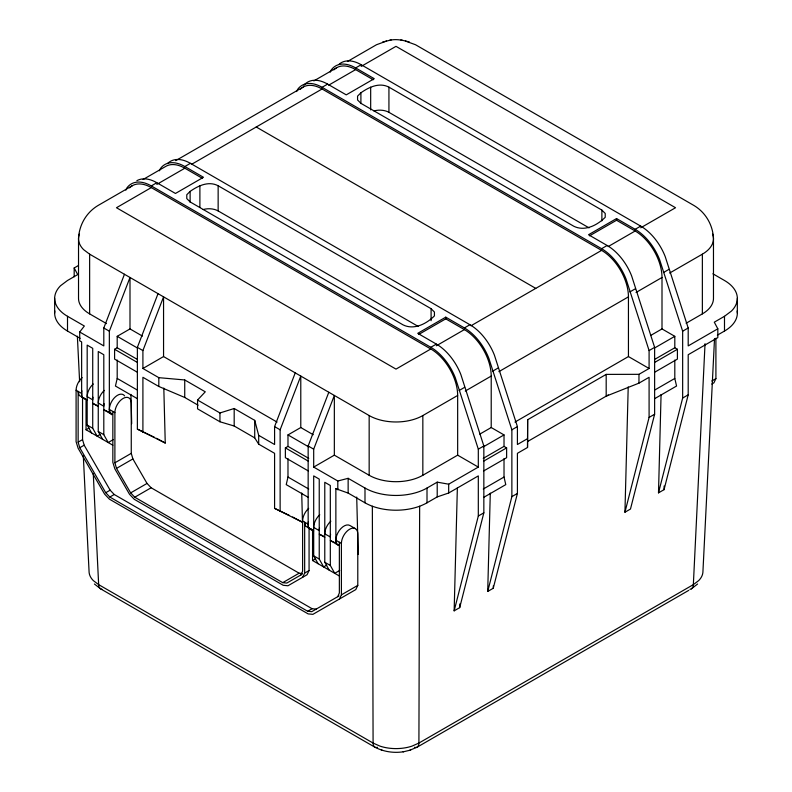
<?xml version="1.0" encoding="UTF-8"?>
<svg xmlns="http://www.w3.org/2000/svg" width="792" height="792" viewBox="0 0 792 792"><rect width="100%" height="100%" fill="white"/><g stroke="black" fill="none" stroke-linecap="round" stroke-linejoin="round"><path stroke-width="1.19" d="M419.651 506.256L418.909 743.064A9.138 4.92 63.1 0 1 414.434 747.321M490.288 493.149L487.714 591.466L493.258 588.258L517.414 493.436L517.414 453.321L527.531 447.48L527.64 419.74L606.187 374.388L638.966 374.329L649.093 368.488L649.093 350.579L626.106 279.17A40.006 23.097 60 0 0 601.603 248.688L322.077 87.308A40.006 23.097 60 0 0 297.574 89.496L296.644 91.565M527.531 447.48L527.64 419.74M487.714 591.466L511.87 496.643L511.87 429.799L488.882 358.39A40.006 23.097 60 0 0 464.379 327.918L445.757 317.166L417.74 333.343L436.362 344.094A40.006 23.097 60 0 1 460.865 374.576L483.843 445.975L483.843 512.82L459.697 607.642L454.153 610.84L457.36 487.981M459.697 607.642L459.786 603.949M493.258 588.258L493.327 585.803M712.909 273.804L724.492 280.487A43.857 25.324 0 0 1 731.462 311.048L724.492 316.295L714.285 322.186L717.819 328.809L717.819 337.62L688.198 354.717L688.198 394.842L664.043 489.664L658.498 492.862L682.654 398.039L682.654 331.195L659.667 259.796A40.006 23.097 60 0 0 635.164 229.314L616.542 218.562L588.525 234.739L607.147 245.49A40.006 23.097 60 0 1 631.65 275.972L654.628 347.371L654.628 414.216L630.481 509.038L624.938 512.236L628.214 386.922M658.498 492.862L661.072 394.555M664.043 489.664L664.142 485.971M705.038 343.708L693.346 584.625A9.138 5.603 56.6 0 1 689.911 589.327M714.523 338.63L702.94 571.398A31.977 18.463 0 0 1 698.653 580.625L693.346 584.625L418.909 743.064L411.988 746.133A31.977 18.463 0 0 1 380.012 746.133L373.091 743.064L98.654 584.625L93.347 580.625A31.977 18.463 0 0 1 89.06 571.398L83.299 455.628M117.196 360.043L117.196 378.447L115.444 386.031L137.244 398.614M287.981 458.647L287.981 477.041L286.229 484.625L308.029 497.208M454.153 610.84L478.309 516.018L478.309 475.903L448.678 493L437.214 496.911L427.007 502.801A43.857 25.324 0 0 1 364.993 502.801L348.143 493.079L335.867 488.694L335.867 543.718L339.115 545.272M624.938 512.236L649.093 417.414L649.093 377.299L638.966 383.14L606.187 396.158L606.187 374.388M78.408 265.528L74.181 267.973L77.715 274.596L67.508 280.487L60.538 285.734A43.857 25.324 0 0 0 67.508 316.295L84.348 326.017L79.705 331.997L103.801 345.906L103.801 327.997L124.453 274.27M112.593 414.493L109.346 412.939L109.346 331.195L129.997 277.477L129.997 328.928L117.196 336.323L117.196 347.777L136.917 359.162M163.815 388.09L165.251 443.035L137.372 429.115L137.372 347.371L158.024 293.654M301.712 493.01L302.475 522.255L274.586 508.345L274.586 453.321L258.687 444.144L254.717 437.877L234.185 426.017L219.948 421.77L197.555 408.85L197.555 400.029L205.276 391.812L184.734 379.962L158.816 377.665L142.906 368.488L142.906 350.579L163.558 296.852L163.558 356.558L277.042 422.077M197.555 400.029L219.948 412.959L234.185 408.504L254.717 420.364L258.687 435.333L274.586 444.51L274.586 426.601L295.238 372.874M280.13 511.543L280.13 429.799L300.782 376.071L300.782 427.531L287.981 434.917L287.981 446.381L308.741 458.37M313.691 530.917L308.157 527.719L308.157 445.975L328.809 392.258M478.309 467.092L448.678 484.189L437.214 482.15L427.007 488.04A43.857 25.324 0 0 1 364.993 488.04L348.143 478.318L337.798 481.001L313.691 467.092L313.691 449.173L334.343 395.455L334.343 455.162L369.161 475.269A37.947 21.909 0 0 0 422.839 475.269L457.657 455.162L478.309 467.092L478.309 449.173L455.321 377.774A40.006 23.097 60 0 0 430.818 347.292L151.292 185.912A40.006 23.097 60 0 0 126.789 188.1L125.859 190.159M300.99 574.893L302.613 571.19L302.613 521.017A11.583 6.683 -60 0 1 308.682 508.375M337.729 596.673L339.362 592.961L339.362 542.233M159.42 170.785L160.35 168.716A40.006 23.097 60 0 1 184.853 166.528L190.397 163.33L469.923 324.72A40.006 23.097 60 0 1 494.426 355.192L517.414 426.601L517.414 444.51L527.531 438.669M330.205 72.181L331.135 70.122A40.006 23.097 60 0 1 355.638 67.934L361.182 64.726L640.708 226.116A40.006 23.097 60 0 1 665.211 256.588L688.198 327.997L688.198 345.906L717.819 328.809M302.663 577.269L304.663 573.071L304.663 522.205L305.752 526.294L309.068 527.997L309.068 570.527L307.068 574.735L287.961 585.763L283.199 585.288L134.303 499.326L129.532 494.287L114.84 468.834L112.84 462.33L112.84 411.454M339.412 599.049L341.401 594.851L341.401 543.411A11.583 6.683 -60 0 1 349.599 529.234A11.583 6.683 -60 0 1 357.786 533.957L357.786 585.387L355.786 589.594L312.889 614.354L308.128 613.889L109.375 499.138L104.603 494.109L78.091 448.183L76.091 441.669L76.091 390.238A11.583 6.683 -60 0 1 82.16 377.606M715.909 338.224L715.909 378.635L713.909 382.833L711.79 384.061M190.12 191.397L186.783 194.733L186.783 198.594L190.12 201.93L403.069 324.878C414.058 330.333 426.581 323.809 434.432 315.889L434.432 312.038L431.095 308.692L218.147 185.754C208.573 180.725 198.129 185.764 190.12 191.397L190.12 202.188M360.904 92.793L357.568 96.129L357.568 99.99L360.904 103.326L573.853 226.274C584.842 231.729 597.366 225.205 605.217 217.295L605.217 213.434L601.88 210.098L388.931 87.15C379.358 82.13 368.914 87.169 360.904 92.793L360.904 103.584M697.584 584.001L691.337 588.872M132.314 185.714L98.01 205.514C86.308 212.504 79.042 225.096 78.527 238.679L78.527 298.386A37.947 21.909 0 0 0 89.635 313.88L106.524 323.631M143.045 179.517L165.884 166.33A37.947 21.909 60 0 1 184.853 168.211L202.445 178.368M175.705 160.657L303.098 87.11M313.83 80.913L336.669 67.736M347.401 61.529L376.507 44.728L386.595 41.055M151.292 185.912L156.836 182.714L175.458 193.466L203.475 177.279L184.853 166.528M322.077 87.308L327.621 84.11L346.243 94.862L374.26 78.685L355.638 67.934M430.818 348.975L151.292 187.595L116.474 207.732L396 369.112L430.818 348.975A37.947 21.909 60 0 1 457.657 395.455L457.657 455.162M156.836 184.387L184.853 168.211M191.456 164.399L322.077 88.991L601.603 250.371A37.947 21.909 60 0 1 628.442 296.852L628.442 356.558L514.958 422.077M328.65 85.189L355.638 69.607L373.23 79.764M361.182 66.409L396 46.342L675.527 207.732L640.708 227.799M137.422 372.28L114.593 359.103L114.593 349.282L117.196 347.777M142.906 368.488L163.558 356.558M82.695 397.445L84.031 398.742L86.041 399.237L86.041 429.749L89.031 428.017M78.141 442.154L82.546 439.61L82.546 397.218L79.24 395.515L78.141 391.426L78.141 442.154L79.764 447.737L105.732 492.713L109.831 497.039L307.672 611.256L311.771 611.662L339.025 595.931M100.119 434.412L97.129 436.144L92.723 428.274L92.723 348.322L87.179 345.124L87.179 425.066L91.585 432.947M79.764 447.737L84.17 445.193L82.546 439.61M113.197 439.659L108.207 442.54L103.801 434.669L103.801 354.717L98.257 351.519L98.257 431.472L102.663 439.342M114.889 462.805L131.264 453.351L131.264 403.178A11.583 6.683 -60 0 0 123.077 398.455A11.583 6.683 -60 0 0 114.889 412.642L114.889 462.805L116.513 468.389L130.66 492.891L134.759 497.218L282.744 582.655L286.843 583.061L302.197 574.2M116.513 468.389L132.888 458.934L131.264 453.351M105.732 492.713L110.138 490.169L114.236 494.495L312.078 608.711L316.176 609.117M109.831 497.039L114.236 494.495M130.66 492.891L147.035 483.437L151.133 487.763L299.119 573.2L302.197 573.507M134.759 497.218L151.133 487.763M418.78 334.422L445.757 318.849L464.379 329.601A37.947 21.909 60 0 1 491.218 376.071L491.218 427.531L504.019 434.917L504.019 446.381L483.259 458.37M589.565 235.818L616.542 220.245L635.164 230.997A37.947 21.909 60 0 1 662.003 277.477L662.003 328.928L674.804 336.323L674.804 347.777L655.083 359.162M430.818 347.292L436.362 344.094M464.379 327.918L469.923 324.72M601.603 248.688L607.147 245.49M635.164 229.314L640.708 226.116M436.362 345.777L464.379 329.601M470.983 325.779L601.603 250.371M608.187 246.569L635.164 230.997M308.207 470.884L285.377 457.697L285.377 447.886L287.981 446.381M313.691 467.092L334.343 455.162M459.113 390.525L464.647 387.328M492.673 371.151L498.217 367.953M629.897 291.921L635.432 288.724M663.458 272.547L669.002 269.349M79.358 234.115A37.947 21.909 0 0 0 83.606 249.638L89.635 254.173L369.161 415.553A37.947 21.909 0 0 0 422.839 415.553L457.657 395.455M465.27 391.06L491.218 376.071M498.901 371.636L628.442 296.852M636.055 292.456L662.003 277.477M669.656 273.052L702.365 254.173A37.947 21.909 0 0 0 712.642 234.115M479.803 434.125L491.218 427.531M650.588 335.521L662.003 328.928M686.119 323.255L702.365 313.88A37.947 21.909 0 0 0 713.473 298.386L713.473 238.679C712.958 225.096 705.692 212.504 693.99 205.514L415.493 44.728L405.405 41.055M478.309 449.173L483.843 445.975M511.87 429.799L517.414 426.601M649.093 350.579L654.628 347.371M682.654 331.195L688.198 327.997M483.259 446.906L504.019 434.917M655.083 347.708L674.804 336.323M483.793 461.073L506.623 447.886L506.623 457.697L483.793 470.884M654.578 362.469L677.408 349.282L677.408 359.103L654.578 372.28M309.939 528.502L312.563 530.016L312.563 560.528L315.553 558.796M282.744 582.655L299.119 573.2M527.64 441.5L608.315 394.931M304.663 573.071L309.068 570.527M717.344 335.174L724.492 331.056A43.857 25.324 0 0 0 737.174 310.949M326.631 565.191L323.641 566.923L319.235 559.053L319.235 479.101L313.691 475.903L313.691 555.845L318.097 563.726M339.718 570.438L334.729 573.319L330.323 565.448L330.323 485.496L324.779 482.298L324.779 562.251L329.185 570.121M483.259 489.03L504.019 477.041L504.019 458.647M655.083 389.832L674.804 378.447L674.804 360.043M483.971 497.208L505.771 484.625L504.019 477.041M654.756 398.614L676.556 386.031L674.804 378.447M307.672 611.256L312.078 608.711M341.401 594.851L357.786 585.387M711.81 380.992L715.909 378.635M478.309 516.018L483.843 512.82M511.87 496.643L517.414 493.436M649.093 417.414L654.628 414.216M682.654 398.039L688.198 394.842M688.783 590.337L417.137 747.173L409.692 750.281M389.08 40.471C395.802 38.6 402.821 40.184 409.365 42.016M94.416 584.001L100.663 588.872L374.863 747.173C383.615 751.786 393.832 753.301 403.583 751.737M382.635 42.016L391.129 39.966M403.088 751.865L410.642 750.054M312.563 530.016L310.553 529.521L309.207 528.224M335.867 488.694L338.194 489.199M381.358 750.054L382.308 750.281M400.871 39.966L402.92 40.471M142.906 432.313L142.906 377.299L158.816 386.476L184.734 397.475L198.089 405.177M79.705 331.997L79.705 340.808L81.635 341.916L81.635 396.94L84.883 398.495M98.178 405.959L92.723 403.336L98.257 406.543M111.444 413.404L103.801 409.741L109.346 412.939M137.372 429.115L154.39 437.283M156.519 438.303L165.251 443.035M274.586 508.345L289.486 515.483M292.674 517.018L302.475 522.255M308.157 527.719L312.493 529.798M323.601 536.214L319.235 534.115L324.779 537.313M334.689 542.609L330.323 540.52L335.867 543.718M373.963 110.959A12.91 7.455 0 0 1 388.931 112.325L589.04 227.858M674.804 347.777L677.408 349.282M256.232 126.997L535.768 288.387M628.442 356.558L649.093 368.488M203.178 209.553A12.91 7.455 0 0 1 218.147 210.929L418.255 326.462M504.019 446.381L506.623 447.886M129.997 328.928L142.451 336.115M300.782 427.531L313.236 434.719M103.801 327.997L109.346 331.195M137.372 347.371L142.906 350.579M274.586 426.601L280.13 429.799M308.157 445.975L313.691 449.173M117.196 336.323L136.917 347.708M287.981 434.917L308.741 446.906M114.593 349.282L137.422 362.469M285.377 447.886L308.207 461.073M54.826 310.949A43.857 25.324 0 0 0 67.508 331.056L80.141 338.342M117.196 378.447L136.917 389.832M287.981 477.041L308.741 489.03M355.39 528.66L349.846 525.462A11.583 6.683 -60 0 0 340.916 528.561A11.583 6.683 -60 0 0 335.867 540.213L336.956 544.312L338.263 545.52M76.091 390.238L81.635 393.436L81.913 395.723M124.631 395.891A11.583 6.683 -60 0 0 115.414 396.802A11.583 6.683 -60 0 0 109.346 409.434L114.889 412.642M302.613 521.017L308.157 524.215L308.435 526.502M335.867 540.213L341.401 543.411M81.635 396.94L87.179 400.138M87.179 425.066L92.723 428.274M98.257 431.472L103.801 434.669M313.691 555.845L319.235 559.053M324.779 562.251L330.323 565.448M86.041 429.749L112.83 445.213M312.563 560.528L339.342 575.992M111.741 414.741L110.444 413.533L109.346 409.434M132.888 458.934L147.035 483.437M84.17 445.193L110.138 490.169M77.359 336.164L79.626 381.734M93.258 473.428L98.654 584.625A9.138 5.603 -56.6 0 0 102.089 589.327M356.707 497.049L358.212 554.44M130.928 394.406L131.69 423.661M372.349 506.256L373.091 743.064A9.138 4.92 -63.1 0 0 377.566 747.321M737.332 298.386L737.332 313.147M724.492 316.295L724.492 331.056M702.365 254.173L702.365 313.88M638.966 374.329L638.966 383.14M616.542 218.562L616.542 220.245M601.88 210.098L601.88 220.889M448.678 484.189L448.678 493M445.757 317.166L445.757 318.849M437.214 482.15L437.214 496.911M431.095 308.692L431.095 320.681M427.007 488.04L427.007 502.801M422.839 415.553L422.839 475.269M388.931 87.15L388.931 112.325M370.676 87.15L370.676 109.93M369.161 415.553L369.161 475.269M364.993 488.04L364.993 502.801M348.143 478.318L348.143 493.079M337.798 481.001L337.798 489.812M258.687 435.333L258.687 444.144M254.717 420.364L254.717 437.877M234.185 408.504L234.185 426.017M219.948 412.959L219.948 421.77M218.147 185.754L218.147 210.929M199.891 185.754L199.891 207.336M184.734 379.962L184.734 397.475M158.816 377.665L158.816 386.476M89.635 254.173L89.635 313.88M74.181 267.973L74.181 276.784M67.508 316.295L67.508 331.056M54.668 298.386L54.668 313.147M308.157 524.215A11.583 6.683 -60 0 1 308.435 521.611M319.76 514.78A11.583 6.683 -60 0 0 313.691 527.413L319.235 530.62A11.583 6.683 -60 0 1 319.513 528.007M330.848 521.176A11.583 6.683 -60 0 0 324.779 533.818L330.323 537.016A11.583 6.683 -60 0 1 330.601 534.412M129.581 187.833A37.947 21.909 60 0 1 151.292 187.595M136.828 180.725A40.006 23.097 60 0 1 156.836 182.714M93.248 384.001A11.583 6.683 -60 0 0 87.179 396.643L92.723 399.841A11.583 6.683 -60 0 1 93.001 397.228M104.079 403.633A11.583 6.683 -60 0 0 103.801 406.237L98.257 403.039A11.583 6.683 -60 0 1 104.336 390.397M81.635 393.436A11.583 6.683 -60 0 1 81.913 390.832M300.366 89.229A37.947 21.909 60 0 1 322.077 88.991M167.508 163.588A40.006 23.097 60 0 1 190.397 163.33M333.927 69.854A37.947 21.909 60 0 1 355.638 69.607M339.194 64.142A40.006 23.097 60 0 1 361.182 64.726M303.89 85.288A40.006 23.097 60 0 1 327.621 84.11"/></g></svg>
